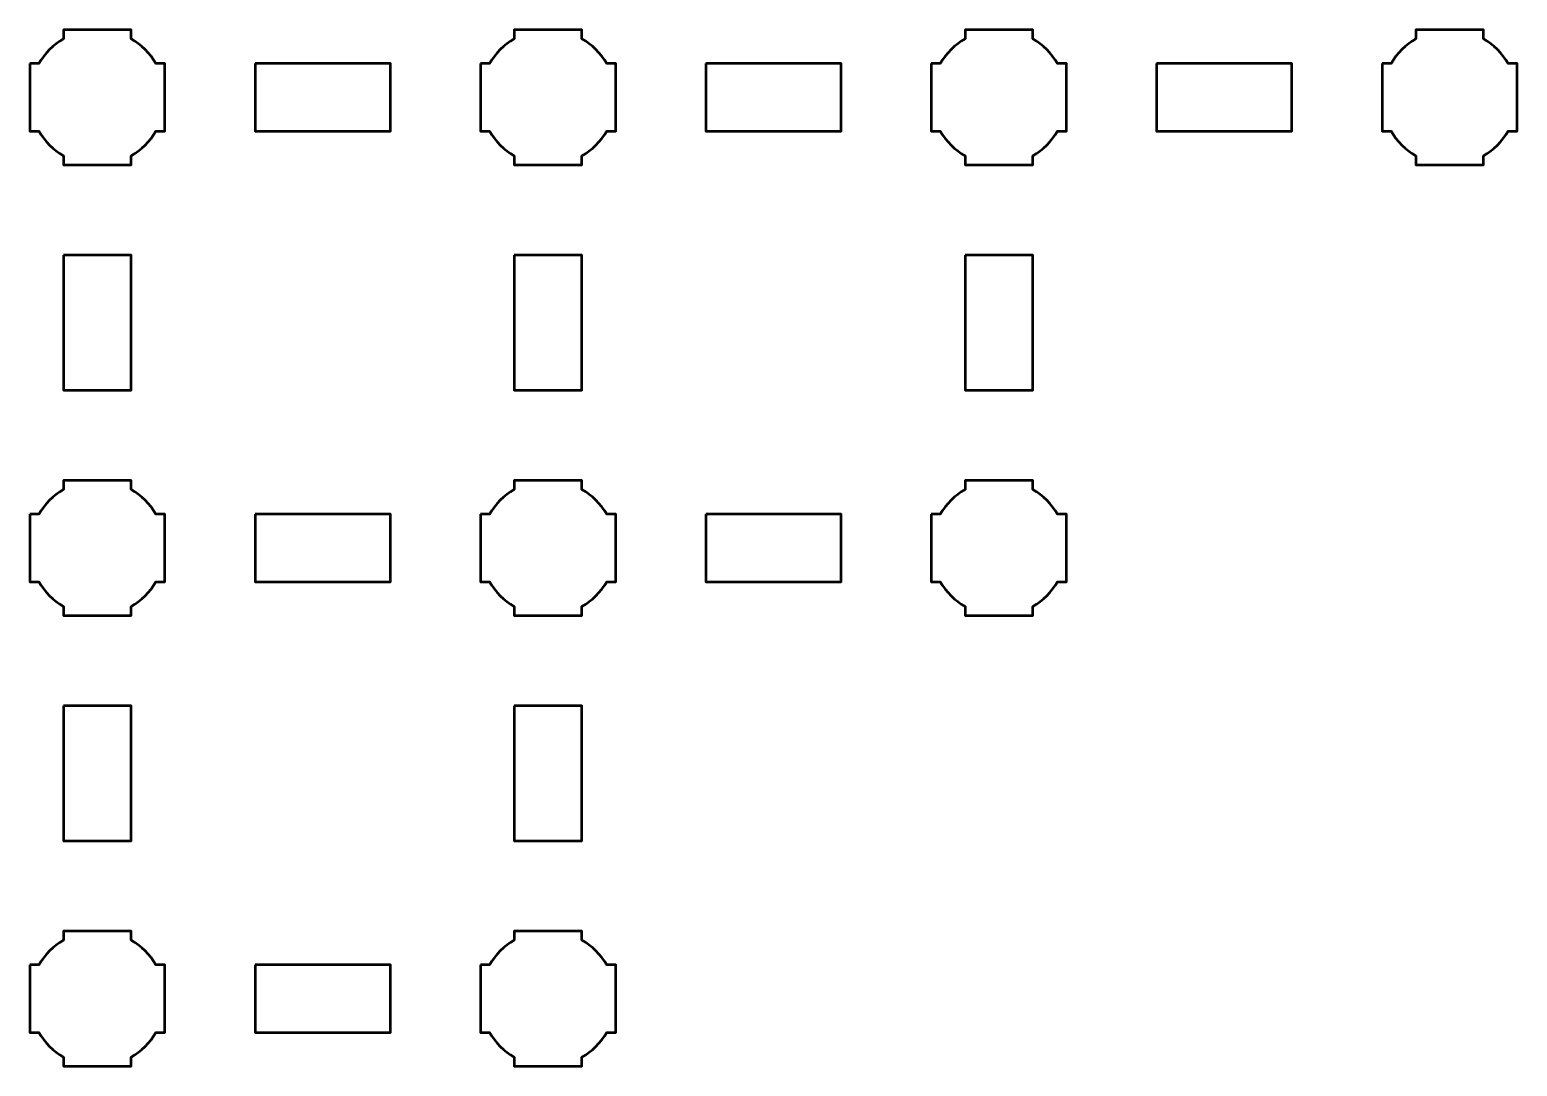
# Model space of a CAD drawing. Header units: centimetres. Extents: x -20.8 to -0.2, y -25.2 to -4.5.
# Drawn here: x -8.8 to -2.2, y -23.15 to -18.55 of the extents above; entities that cross this region are included whole.
import ezdxf

# ---------------------------------------------------------------- set-up
doc = ezdxf.new("R2010")
doc.units = ezdxf.units.CM
doc.header["$MEASUREMENT"] = 0
doc.layers.add('Layer 1', color=7, linetype='Continuous')

msp = doc.modelspace()

# ---------------------------------------------------------------- linework, layer by layer
at = {"layer": 'Layer 1', "lineweight": 53}
for points, knots in [([(-8.80001, -18.69995), (-8.80001, -18.69995), (-8.75981, -18.69995), (-8.75981, -18.69995), (-8.75981, -18.69995), (-8.73348, -18.65443), (-8.69552, -18.6165), (-8.65001, -18.59017), (-8.65001, -18.59017), (-8.65001, -18.59017), (-8.65001, -18.54995), (-8.65001, -18.54995), (-8.65001, -18.54995), (-8.65001, -18.54995), (-8.35001, -18.54995), (-8.35001, -18.54995), (-8.35001, -18.54995), (-8.35001, -18.54995), (-8.35001, -18.59014), (-8.35001, -18.59014), (-8.35001, -18.59014), (-8.30448, -18.61647), (-8.26649, -18.65442), (-8.24013, -18.69995), (-8.24013, -18.69995), (-8.24013, -18.69995), (-8.20001, -18.69995), (-8.20001, -18.69995), (-8.20001, -18.69995), (-8.20001, -18.69995), (-8.20001, -18.84537), (-8.20001, -18.84537), (-8.20001, -18.84537), (-8.20001, -18.84537), (-8.19995, -18.85002), (-8.19995, -18.85002), (-8.19995, -18.85002), (-8.19995, -18.85002), (-8.20001, -18.85466), (-8.20001, -18.85466), (-8.20001, -18.85466), (-8.20001, -18.85466), (-8.20001, -18.99995), (-8.20001, -18.99995), (-8.20001, -18.99995), (-8.20001, -18.99995), (-8.24008, -18.99995), (-8.24008, -18.99995), (-8.24008, -18.99995), (-8.26643, -19.04552), (-8.30443, -19.08353), (-8.35001, -19.10989), (-8.35001, -19.10989), (-8.35001, -19.10989), (-8.35001, -19.14995), (-8.35001, -19.14995), (-8.35001, -19.14995), (-8.35001, -19.14995), (-8.49329, -19.14995), (-8.49329, -19.14995), (-8.49329, -19.14995), (-8.49329, -19.14995), (-8.49996, -19.15003), (-8.49996, -19.15003), (-8.49996, -19.15003), (-8.49996, -19.15003), (-8.50664, -19.14995), (-8.50664, -19.14995), (-8.50664, -19.14995), (-8.50664, -19.14995), (-8.65001, -19.14995), (-8.65001, -19.14995), (-8.65001, -19.14995), (-8.65001, -19.14995), (-8.65001, -19.10985), (-8.65001, -19.10985), (-8.65001, -19.10985), (-8.69555, -19.08349), (-8.73353, -19.0455), (-8.75986, -18.99995), (-8.75986, -18.99995), (-8.75986, -18.99995), (-8.80001, -18.99995), (-8.80001, -18.99995), (-8.80001, -18.99995), (-8.80001, -18.99995), (-8.80001, -18.69995), (-8.80001, -18.69995)], [0, 0, 0, 0, 0.0454545, 0.0454545, 0.0454545, 0.0454545, 0.0909091, 0.0909091, 0.0909091, 0.0909091, 0.1363636, 0.1363636, 0.1363636, 0.1363636, 0.1818182, 0.1818182, 0.1818182, 0.1818182, 0.2272727, 0.2272727, 0.2272727, 0.2272727, 0.2727273, 0.2727273, 0.2727273, 0.2727273, 0.3181818, 0.3181818, 0.3181818, 0.3181818, 0.3636364, 0.3636364, 0.3636364, 0.3636364, 0.4090909, 0.4090909, 0.4090909, 0.4090909, 0.4545455, 0.4545455, 0.4545455, 0.4545455, 0.5, 0.5, 0.5, 0.5, 0.5454545, 0.5454545, 0.5454545, 0.5454545, 0.5909091, 0.5909091, 0.5909091, 0.5909091, 0.6363636, 0.6363636, 0.6363636, 0.6363636, 0.6818182, 0.6818182, 0.6818182, 0.6818182, 0.7272727, 0.7272727, 0.7272727, 0.7272727, 0.7727273, 0.7727273, 0.7727273, 0.7727273, 0.8181818, 0.8181818, 0.8181818, 0.8181818, 0.8636364, 0.8636364, 0.8636364, 0.8636364, 0.9090909, 0.9090909, 0.9090909, 0.9090909, 0.9545455, 0.9545455, 0.9545455, 0.9545455, 1, 1, 1, 1]), ([(-6.80001, -18.69995), (-6.80001, -18.69995), (-6.75981, -18.69995), (-6.75981, -18.69995), (-6.75981, -18.69995), (-6.73348, -18.65443), (-6.69552, -18.6165), (-6.65001, -18.59017), (-6.65001, -18.59017), (-6.65001, -18.59017), (-6.65001, -18.54995), (-6.65001, -18.54995), (-6.65001, -18.54995), (-6.65001, -18.54995), (-6.35001, -18.54995), (-6.35001, -18.54995), (-6.35001, -18.54995), (-6.35001, -18.54995), (-6.35001, -18.59014), (-6.35001, -18.59014), (-6.35001, -18.59014), (-6.30448, -18.61647), (-6.26649, -18.65442), (-6.24013, -18.69995), (-6.24013, -18.69995), (-6.24013, -18.69995), (-6.20001, -18.69995), (-6.20001, -18.69995), (-6.20001, -18.69995), (-6.20001, -18.69995), (-6.20001, -18.84537), (-6.20001, -18.84537), (-6.20001, -18.84537), (-6.20001, -18.84537), (-6.19995, -18.85002), (-6.19995, -18.85002), (-6.19995, -18.85002), (-6.19995, -18.85002), (-6.20001, -18.85466), (-6.20001, -18.85466), (-6.20001, -18.85466), (-6.20001, -18.85466), (-6.20001, -18.99995), (-6.20001, -18.99995), (-6.20001, -18.99995), (-6.20001, -18.99995), (-6.24008, -18.99995), (-6.24008, -18.99995), (-6.24008, -18.99995), (-6.26643, -19.04552), (-6.30443, -19.08353), (-6.35001, -19.10989), (-6.35001, -19.10989), (-6.35001, -19.10989), (-6.35001, -19.14995), (-6.35001, -19.14995), (-6.35001, -19.14995), (-6.35001, -19.14995), (-6.49329, -19.14995), (-6.49329, -19.14995), (-6.49329, -19.14995), (-6.49329, -19.14995), (-6.49996, -19.15003), (-6.49996, -19.15003), (-6.49996, -19.15003), (-6.49996, -19.15003), (-6.50664, -19.14995), (-6.50664, -19.14995), (-6.50664, -19.14995), (-6.50664, -19.14995), (-6.65001, -19.14995), (-6.65001, -19.14995), (-6.65001, -19.14995), (-6.65001, -19.14995), (-6.65001, -19.10985), (-6.65001, -19.10985), (-6.65001, -19.10985), (-6.69555, -19.08349), (-6.73353, -19.0455), (-6.75986, -18.99995), (-6.75986, -18.99995), (-6.75986, -18.99995), (-6.80001, -18.99995), (-6.80001, -18.99995), (-6.80001, -18.99995), (-6.80001, -18.99995), (-6.80001, -18.69995), (-6.80001, -18.69995)], [0, 0, 0, 0, 0.0454545, 0.0454545, 0.0454545, 0.0454545, 0.0909091, 0.0909091, 0.0909091, 0.0909091, 0.1363636, 0.1363636, 0.1363636, 0.1363636, 0.1818182, 0.1818182, 0.1818182, 0.1818182, 0.2272727, 0.2272727, 0.2272727, 0.2272727, 0.2727273, 0.2727273, 0.2727273, 0.2727273, 0.3181818, 0.3181818, 0.3181818, 0.3181818, 0.3636364, 0.3636364, 0.3636364, 0.3636364, 0.4090909, 0.4090909, 0.4090909, 0.4090909, 0.4545455, 0.4545455, 0.4545455, 0.4545455, 0.5, 0.5, 0.5, 0.5, 0.5454545, 0.5454545, 0.5454545, 0.5454545, 0.5909091, 0.5909091, 0.5909091, 0.5909091, 0.6363636, 0.6363636, 0.6363636, 0.6363636, 0.6818182, 0.6818182, 0.6818182, 0.6818182, 0.7272727, 0.7272727, 0.7272727, 0.7272727, 0.7727273, 0.7727273, 0.7727273, 0.7727273, 0.8181818, 0.8181818, 0.8181818, 0.8181818, 0.8636364, 0.8636364, 0.8636364, 0.8636364, 0.9090909, 0.9090909, 0.9090909, 0.9090909, 0.9545455, 0.9545455, 0.9545455, 0.9545455, 1, 1, 1, 1]), ([(-4.80001, -18.69995), (-4.80001, -18.69995), (-4.75981, -18.69995), (-4.75981, -18.69995), (-4.75981, -18.69995), (-4.73348, -18.65443), (-4.69552, -18.6165), (-4.65001, -18.59017), (-4.65001, -18.59017), (-4.65001, -18.59017), (-4.65001, -18.54995), (-4.65001, -18.54995), (-4.65001, -18.54995), (-4.65001, -18.54995), (-4.35001, -18.54995), (-4.35001, -18.54995), (-4.35001, -18.54995), (-4.35001, -18.54995), (-4.35001, -18.59014), (-4.35001, -18.59014), (-4.35001, -18.59014), (-4.30448, -18.61647), (-4.26649, -18.65442), (-4.24013, -18.69995), (-4.24013, -18.69995), (-4.24013, -18.69995), (-4.20001, -18.69995), (-4.20001, -18.69995), (-4.20001, -18.69995), (-4.20001, -18.69995), (-4.20001, -18.84537), (-4.20001, -18.84537), (-4.20001, -18.84537), (-4.20001, -18.84537), (-4.19995, -18.85002), (-4.19995, -18.85002), (-4.19995, -18.85002), (-4.19995, -18.85002), (-4.20001, -18.85466), (-4.20001, -18.85466), (-4.20001, -18.85466), (-4.20001, -18.85466), (-4.20001, -18.99995), (-4.20001, -18.99995), (-4.20001, -18.99995), (-4.20001, -18.99995), (-4.24008, -18.99995), (-4.24008, -18.99995), (-4.24008, -18.99995), (-4.26643, -19.04552), (-4.30443, -19.08353), (-4.35001, -19.10989), (-4.35001, -19.10989), (-4.35001, -19.10989), (-4.35001, -19.14995), (-4.35001, -19.14995), (-4.35001, -19.14995), (-4.35001, -19.14995), (-4.49329, -19.14995), (-4.49329, -19.14995), (-4.49329, -19.14995), (-4.49329, -19.14995), (-4.49996, -19.15003), (-4.49996, -19.15003), (-4.49996, -19.15003), (-4.49996, -19.15003), (-4.50664, -19.14995), (-4.50664, -19.14995), (-4.50664, -19.14995), (-4.50664, -19.14995), (-4.65001, -19.14995), (-4.65001, -19.14995), (-4.65001, -19.14995), (-4.65001, -19.14995), (-4.65001, -19.10985), (-4.65001, -19.10985), (-4.65001, -19.10985), (-4.69555, -19.08349), (-4.73353, -19.0455), (-4.75986, -18.99995), (-4.75986, -18.99995), (-4.75986, -18.99995), (-4.80001, -18.99995), (-4.80001, -18.99995), (-4.80001, -18.99995), (-4.80001, -18.99995), (-4.80001, -18.69995), (-4.80001, -18.69995)], [0, 0, 0, 0, 0.0454545, 0.0454545, 0.0454545, 0.0454545, 0.0909091, 0.0909091, 0.0909091, 0.0909091, 0.1363636, 0.1363636, 0.1363636, 0.1363636, 0.1818182, 0.1818182, 0.1818182, 0.1818182, 0.2272727, 0.2272727, 0.2272727, 0.2272727, 0.2727273, 0.2727273, 0.2727273, 0.2727273, 0.3181818, 0.3181818, 0.3181818, 0.3181818, 0.3636364, 0.3636364, 0.3636364, 0.3636364, 0.4090909, 0.4090909, 0.4090909, 0.4090909, 0.4545455, 0.4545455, 0.4545455, 0.4545455, 0.5, 0.5, 0.5, 0.5, 0.5454545, 0.5454545, 0.5454545, 0.5454545, 0.5909091, 0.5909091, 0.5909091, 0.5909091, 0.6363636, 0.6363636, 0.6363636, 0.6363636, 0.6818182, 0.6818182, 0.6818182, 0.6818182, 0.7272727, 0.7272727, 0.7272727, 0.7272727, 0.7727273, 0.7727273, 0.7727273, 0.7727273, 0.8181818, 0.8181818, 0.8181818, 0.8181818, 0.8636364, 0.8636364, 0.8636364, 0.8636364, 0.9090909, 0.9090909, 0.9090909, 0.9090909, 0.9545455, 0.9545455, 0.9545455, 0.9545455, 1, 1, 1, 1]), ([(-2.80001, -18.69995), (-2.80001, -18.69995), (-2.75981, -18.69995), (-2.75981, -18.69995), (-2.75981, -18.69995), (-2.73348, -18.65443), (-2.69552, -18.6165), (-2.65001, -18.59017), (-2.65001, -18.59017), (-2.65001, -18.59017), (-2.65001, -18.54995), (-2.65001, -18.54995), (-2.65001, -18.54995), (-2.65001, -18.54995), (-2.35001, -18.54995), (-2.35001, -18.54995), (-2.35001, -18.54995), (-2.35001, -18.54995), (-2.35001, -18.59014), (-2.35001, -18.59014), (-2.35001, -18.59014), (-2.30448, -18.61647), (-2.26649, -18.65442), (-2.24013, -18.69995), (-2.24013, -18.69995), (-2.24013, -18.69995), (-2.20001, -18.69995), (-2.20001, -18.69995), (-2.20001, -18.69995), (-2.20001, -18.69995), (-2.20001, -18.84537), (-2.20001, -18.84537), (-2.20001, -18.84537), (-2.20001, -18.84537), (-2.19995, -18.85002), (-2.19995, -18.85002), (-2.19995, -18.85002), (-2.19995, -18.85002), (-2.20001, -18.85466), (-2.20001, -18.85466), (-2.20001, -18.85466), (-2.20001, -18.85466), (-2.20001, -18.99995), (-2.20001, -18.99995), (-2.20001, -18.99995), (-2.20001, -18.99995), (-2.24008, -18.99995), (-2.24008, -18.99995), (-2.24008, -18.99995), (-2.26643, -19.04552), (-2.30443, -19.08353), (-2.35001, -19.10989), (-2.35001, -19.10989), (-2.35001, -19.10989), (-2.35001, -19.14995), (-2.35001, -19.14995), (-2.35001, -19.14995), (-2.35001, -19.14995), (-2.49329, -19.14995), (-2.49329, -19.14995), (-2.49329, -19.14995), (-2.49329, -19.14995), (-2.49996, -19.15003), (-2.49996, -19.15003), (-2.49996, -19.15003), (-2.49996, -19.15003), (-2.50664, -19.14995), (-2.50664, -19.14995), (-2.50664, -19.14995), (-2.50664, -19.14995), (-2.65001, -19.14995), (-2.65001, -19.14995), (-2.65001, -19.14995), (-2.65001, -19.14995), (-2.65001, -19.10985), (-2.65001, -19.10985), (-2.65001, -19.10985), (-2.69555, -19.08349), (-2.73353, -19.0455), (-2.75986, -18.99995), (-2.75986, -18.99995), (-2.75986, -18.99995), (-2.80001, -18.99995), (-2.80001, -18.99995), (-2.80001, -18.99995), (-2.80001, -18.99995), (-2.80001, -18.69995), (-2.80001, -18.69995)], [0, 0, 0, 0, 0.0454545, 0.0454545, 0.0454545, 0.0454545, 0.0909091, 0.0909091, 0.0909091, 0.0909091, 0.1363636, 0.1363636, 0.1363636, 0.1363636, 0.1818182, 0.1818182, 0.1818182, 0.1818182, 0.2272727, 0.2272727, 0.2272727, 0.2272727, 0.2727273, 0.2727273, 0.2727273, 0.2727273, 0.3181818, 0.3181818, 0.3181818, 0.3181818, 0.3636364, 0.3636364, 0.3636364, 0.3636364, 0.4090909, 0.4090909, 0.4090909, 0.4090909, 0.4545455, 0.4545455, 0.4545455, 0.4545455, 0.5, 0.5, 0.5, 0.5, 0.5454545, 0.5454545, 0.5454545, 0.5454545, 0.5909091, 0.5909091, 0.5909091, 0.5909091, 0.6363636, 0.6363636, 0.6363636, 0.6363636, 0.6818182, 0.6818182, 0.6818182, 0.6818182, 0.7272727, 0.7272727, 0.7272727, 0.7272727, 0.7727273, 0.7727273, 0.7727273, 0.7727273, 0.8181818, 0.8181818, 0.8181818, 0.8181818, 0.8636364, 0.8636364, 0.8636364, 0.8636364, 0.9090909, 0.9090909, 0.9090909, 0.9090909, 0.9545455, 0.9545455, 0.9545455, 0.9545455, 1, 1, 1, 1]), ([(-7.79993, -18.69994), (-7.79993, -18.69994), (-7.19993, -18.69994), (-7.19993, -18.69994), (-7.19993, -18.69994), (-7.19993, -18.69994), (-7.19993, -18.99994), (-7.19993, -18.99994), (-7.19993, -18.99994), (-7.19993, -18.99994), (-7.79993, -18.99994), (-7.79993, -18.99994), (-7.79993, -18.99994), (-7.79993, -18.99994), (-7.79993, -18.69994), (-7.79993, -18.69994)], [0, 0, 0, 0, 0.25, 0.25, 0.25, 0.25, 0.5, 0.5, 0.5, 0.5, 0.75, 0.75, 0.75, 0.75, 1, 1, 1, 1]), ([(-5.8, -18.69997), (-5.8, -18.69997), (-5.19999, -18.69997), (-5.19999, -18.69997), (-5.19999, -18.69997), (-5.19999, -18.69997), (-5.19999, -18.99998), (-5.19999, -18.99998), (-5.19999, -18.99998), (-5.19999, -18.99998), (-5.8, -18.99998), (-5.8, -18.99998), (-5.8, -18.99998), (-5.8, -18.99998), (-5.8, -18.69997), (-5.8, -18.69997)], [0, 0, 0, 0, 0.25, 0.25, 0.25, 0.25, 0.5, 0.5, 0.5, 0.5, 0.75, 0.75, 0.75, 0.75, 1, 1, 1, 1]), ([(-3.79993, -18.69997), (-3.79993, -18.69997), (-3.19993, -18.69997), (-3.19993, -18.69997), (-3.19993, -18.69997), (-3.19993, -18.69997), (-3.19993, -18.99998), (-3.19993, -18.99998), (-3.19993, -18.99998), (-3.19993, -18.99998), (-3.79993, -18.99998), (-3.79993, -18.99998), (-3.79993, -18.99998), (-3.79993, -18.99998), (-3.79993, -18.69997), (-3.79993, -18.69997)], [0, 0, 0, 0, 0.25, 0.25, 0.25, 0.25, 0.5, 0.5, 0.5, 0.5, 0.75, 0.75, 0.75, 0.75, 1, 1, 1, 1]), ([(-8.64995, -19.54999), (-8.64995, -19.54999), (-8.34994, -19.54999), (-8.34994, -19.54999), (-8.34994, -19.54999), (-8.34994, -19.54999), (-8.34994, -20.14999), (-8.34994, -20.14999), (-8.34994, -20.14999), (-8.34994, -20.14999), (-8.64995, -20.14999), (-8.64995, -20.14999), (-8.64995, -20.14999), (-8.64995, -20.14999), (-8.64995, -19.54999), (-8.64995, -19.54999)], [0, 0, 0, 0, 0.25, 0.25, 0.25, 0.25, 0.5, 0.5, 0.5, 0.5, 0.75, 0.75, 0.75, 0.75, 1, 1, 1, 1]), ([(-6.64998, -19.54999), (-6.64998, -19.54999), (-6.34998, -19.54999), (-6.34998, -19.54999), (-6.34998, -19.54999), (-6.34998, -19.54999), (-6.34998, -20.14999), (-6.34998, -20.14999), (-6.34998, -20.14999), (-6.34998, -20.14999), (-6.64998, -20.14999), (-6.64998, -20.14999), (-6.64998, -20.14999), (-6.64998, -20.14999), (-6.64998, -19.54999), (-6.64998, -19.54999)], [0, 0, 0, 0, 0.25, 0.25, 0.25, 0.25, 0.5, 0.5, 0.5, 0.5, 0.75, 0.75, 0.75, 0.75, 1, 1, 1, 1]), ([(-4.65005, -19.54999), (-4.65005, -19.54999), (-4.35005, -19.54999), (-4.35005, -19.54999), (-4.35005, -19.54999), (-4.35005, -19.54999), (-4.35005, -20.14999), (-4.35005, -20.14999), (-4.35005, -20.14999), (-4.35005, -20.14999), (-4.65005, -20.14999), (-4.65005, -20.14999), (-4.65005, -20.14999), (-4.65005, -20.14999), (-4.65005, -19.54999), (-4.65005, -19.54999)], [0, 0, 0, 0, 0.25, 0.25, 0.25, 0.25, 0.5, 0.5, 0.5, 0.5, 0.75, 0.75, 0.75, 0.75, 1, 1, 1, 1]), ([(-8.80001, -20.69995), (-8.80001, -20.69995), (-8.75981, -20.69995), (-8.75981, -20.69995), (-8.75981, -20.69995), (-8.73348, -20.65443), (-8.69552, -20.6165), (-8.65001, -20.59017), (-8.65001, -20.59017), (-8.65001, -20.59017), (-8.65001, -20.54995), (-8.65001, -20.54995), (-8.65001, -20.54995), (-8.65001, -20.54995), (-8.35001, -20.54995), (-8.35001, -20.54995), (-8.35001, -20.54995), (-8.35001, -20.54995), (-8.35001, -20.59014), (-8.35001, -20.59014), (-8.35001, -20.59014), (-8.30448, -20.61647), (-8.26649, -20.65442), (-8.24013, -20.69995), (-8.24013, -20.69995), (-8.24013, -20.69995), (-8.20001, -20.69995), (-8.20001, -20.69995), (-8.20001, -20.69995), (-8.20001, -20.69995), (-8.20001, -20.84537), (-8.20001, -20.84537), (-8.20001, -20.84537), (-8.20001, -20.84537), (-8.19995, -20.85002), (-8.19995, -20.85002), (-8.19995, -20.85002), (-8.19995, -20.85002), (-8.20001, -20.85466), (-8.20001, -20.85466), (-8.20001, -20.85466), (-8.20001, -20.85466), (-8.20001, -20.99995), (-8.20001, -20.99995), (-8.20001, -20.99995), (-8.20001, -20.99995), (-8.24008, -20.99995), (-8.24008, -20.99995), (-8.24008, -20.99995), (-8.26643, -21.04552), (-8.30443, -21.08353), (-8.35001, -21.10989), (-8.35001, -21.10989), (-8.35001, -21.10989), (-8.35001, -21.14995), (-8.35001, -21.14995), (-8.35001, -21.14995), (-8.35001, -21.14995), (-8.49329, -21.14995), (-8.49329, -21.14995), (-8.49329, -21.14995), (-8.49329, -21.14995), (-8.49996, -21.15003), (-8.49996, -21.15003), (-8.49996, -21.15003), (-8.49996, -21.15003), (-8.50664, -21.14995), (-8.50664, -21.14995), (-8.50664, -21.14995), (-8.50664, -21.14995), (-8.65001, -21.14995), (-8.65001, -21.14995), (-8.65001, -21.14995), (-8.65001, -21.14995), (-8.65001, -21.10985), (-8.65001, -21.10985), (-8.65001, -21.10985), (-8.69555, -21.08349), (-8.73353, -21.0455), (-8.75986, -20.99995), (-8.75986, -20.99995), (-8.75986, -20.99995), (-8.80001, -20.99995), (-8.80001, -20.99995), (-8.80001, -20.99995), (-8.80001, -20.99995), (-8.80001, -20.69995), (-8.80001, -20.69995)], [0, 0, 0, 0, 0.0454545, 0.0454545, 0.0454545, 0.0454545, 0.0909091, 0.0909091, 0.0909091, 0.0909091, 0.1363636, 0.1363636, 0.1363636, 0.1363636, 0.1818182, 0.1818182, 0.1818182, 0.1818182, 0.2272727, 0.2272727, 0.2272727, 0.2272727, 0.2727273, 0.2727273, 0.2727273, 0.2727273, 0.3181818, 0.3181818, 0.3181818, 0.3181818, 0.3636364, 0.3636364, 0.3636364, 0.3636364, 0.4090909, 0.4090909, 0.4090909, 0.4090909, 0.4545455, 0.4545455, 0.4545455, 0.4545455, 0.5, 0.5, 0.5, 0.5, 0.5454545, 0.5454545, 0.5454545, 0.5454545, 0.5909091, 0.5909091, 0.5909091, 0.5909091, 0.6363636, 0.6363636, 0.6363636, 0.6363636, 0.6818182, 0.6818182, 0.6818182, 0.6818182, 0.7272727, 0.7272727, 0.7272727, 0.7272727, 0.7727273, 0.7727273, 0.7727273, 0.7727273, 0.8181818, 0.8181818, 0.8181818, 0.8181818, 0.8636364, 0.8636364, 0.8636364, 0.8636364, 0.9090909, 0.9090909, 0.9090909, 0.9090909, 0.9545455, 0.9545455, 0.9545455, 0.9545455, 1, 1, 1, 1]), ([(-6.80001, -20.69995), (-6.80001, -20.69995), (-6.75981, -20.69995), (-6.75981, -20.69995), (-6.75981, -20.69995), (-6.73348, -20.65443), (-6.69552, -20.6165), (-6.65001, -20.59017), (-6.65001, -20.59017), (-6.65001, -20.59017), (-6.65001, -20.54995), (-6.65001, -20.54995), (-6.65001, -20.54995), (-6.65001, -20.54995), (-6.35001, -20.54995), (-6.35001, -20.54995), (-6.35001, -20.54995), (-6.35001, -20.54995), (-6.35001, -20.59014), (-6.35001, -20.59014), (-6.35001, -20.59014), (-6.30448, -20.61647), (-6.26649, -20.65442), (-6.24013, -20.69995), (-6.24013, -20.69995), (-6.24013, -20.69995), (-6.20001, -20.69995), (-6.20001, -20.69995), (-6.20001, -20.69995), (-6.20001, -20.69995), (-6.20001, -20.84537), (-6.20001, -20.84537), (-6.20001, -20.84537), (-6.20001, -20.84537), (-6.19995, -20.85002), (-6.19995, -20.85002), (-6.19995, -20.85002), (-6.19995, -20.85002), (-6.20001, -20.85466), (-6.20001, -20.85466), (-6.20001, -20.85466), (-6.20001, -20.85466), (-6.20001, -20.99995), (-6.20001, -20.99995), (-6.20001, -20.99995), (-6.20001, -20.99995), (-6.24008, -20.99995), (-6.24008, -20.99995), (-6.24008, -20.99995), (-6.26643, -21.04552), (-6.30443, -21.08353), (-6.35001, -21.10989), (-6.35001, -21.10989), (-6.35001, -21.10989), (-6.35001, -21.14995), (-6.35001, -21.14995), (-6.35001, -21.14995), (-6.35001, -21.14995), (-6.49329, -21.14995), (-6.49329, -21.14995), (-6.49329, -21.14995), (-6.49329, -21.14995), (-6.49996, -21.15003), (-6.49996, -21.15003), (-6.49996, -21.15003), (-6.49996, -21.15003), (-6.50664, -21.14995), (-6.50664, -21.14995), (-6.50664, -21.14995), (-6.50664, -21.14995), (-6.65001, -21.14995), (-6.65001, -21.14995), (-6.65001, -21.14995), (-6.65001, -21.14995), (-6.65001, -21.10985), (-6.65001, -21.10985), (-6.65001, -21.10985), (-6.69555, -21.08349), (-6.73353, -21.0455), (-6.75986, -20.99995), (-6.75986, -20.99995), (-6.75986, -20.99995), (-6.80001, -20.99995), (-6.80001, -20.99995), (-6.80001, -20.99995), (-6.80001, -20.99995), (-6.80001, -20.69995), (-6.80001, -20.69995)], [0, 0, 0, 0, 0.0454545, 0.0454545, 0.0454545, 0.0454545, 0.0909091, 0.0909091, 0.0909091, 0.0909091, 0.1363636, 0.1363636, 0.1363636, 0.1363636, 0.1818182, 0.1818182, 0.1818182, 0.1818182, 0.2272727, 0.2272727, 0.2272727, 0.2272727, 0.2727273, 0.2727273, 0.2727273, 0.2727273, 0.3181818, 0.3181818, 0.3181818, 0.3181818, 0.3636364, 0.3636364, 0.3636364, 0.3636364, 0.4090909, 0.4090909, 0.4090909, 0.4090909, 0.4545455, 0.4545455, 0.4545455, 0.4545455, 0.5, 0.5, 0.5, 0.5, 0.5454545, 0.5454545, 0.5454545, 0.5454545, 0.5909091, 0.5909091, 0.5909091, 0.5909091, 0.6363636, 0.6363636, 0.6363636, 0.6363636, 0.6818182, 0.6818182, 0.6818182, 0.6818182, 0.7272727, 0.7272727, 0.7272727, 0.7272727, 0.7727273, 0.7727273, 0.7727273, 0.7727273, 0.8181818, 0.8181818, 0.8181818, 0.8181818, 0.8636364, 0.8636364, 0.8636364, 0.8636364, 0.9090909, 0.9090909, 0.9090909, 0.9090909, 0.9545455, 0.9545455, 0.9545455, 0.9545455, 1, 1, 1, 1]), ([(-4.80001, -20.69995), (-4.80001, -20.69995), (-4.75981, -20.69995), (-4.75981, -20.69995), (-4.75981, -20.69995), (-4.73348, -20.65443), (-4.69552, -20.6165), (-4.65001, -20.59017), (-4.65001, -20.59017), (-4.65001, -20.59017), (-4.65001, -20.54995), (-4.65001, -20.54995), (-4.65001, -20.54995), (-4.65001, -20.54995), (-4.35001, -20.54995), (-4.35001, -20.54995), (-4.35001, -20.54995), (-4.35001, -20.54995), (-4.35001, -20.59014), (-4.35001, -20.59014), (-4.35001, -20.59014), (-4.30448, -20.61647), (-4.26649, -20.65442), (-4.24013, -20.69995), (-4.24013, -20.69995), (-4.24013, -20.69995), (-4.20001, -20.69995), (-4.20001, -20.69995), (-4.20001, -20.69995), (-4.20001, -20.69995), (-4.20001, -20.84537), (-4.20001, -20.84537), (-4.20001, -20.84537), (-4.20001, -20.84537), (-4.19995, -20.85002), (-4.19995, -20.85002), (-4.19995, -20.85002), (-4.19995, -20.85002), (-4.20001, -20.85466), (-4.20001, -20.85466), (-4.20001, -20.85466), (-4.20001, -20.85466), (-4.20001, -20.99995), (-4.20001, -20.99995), (-4.20001, -20.99995), (-4.20001, -20.99995), (-4.24008, -20.99995), (-4.24008, -20.99995), (-4.24008, -20.99995), (-4.26643, -21.04552), (-4.30443, -21.08353), (-4.35001, -21.10989), (-4.35001, -21.10989), (-4.35001, -21.10989), (-4.35001, -21.14995), (-4.35001, -21.14995), (-4.35001, -21.14995), (-4.35001, -21.14995), (-4.49329, -21.14995), (-4.49329, -21.14995), (-4.49329, -21.14995), (-4.49329, -21.14995), (-4.49996, -21.15003), (-4.49996, -21.15003), (-4.49996, -21.15003), (-4.49996, -21.15003), (-4.50664, -21.14995), (-4.50664, -21.14995), (-4.50664, -21.14995), (-4.50664, -21.14995), (-4.65001, -21.14995), (-4.65001, -21.14995), (-4.65001, -21.14995), (-4.65001, -21.14995), (-4.65001, -21.10985), (-4.65001, -21.10985), (-4.65001, -21.10985), (-4.69555, -21.08349), (-4.73353, -21.0455), (-4.75986, -20.99995), (-4.75986, -20.99995), (-4.75986, -20.99995), (-4.80001, -20.99995), (-4.80001, -20.99995), (-4.80001, -20.99995), (-4.80001, -20.99995), (-4.80001, -20.69995), (-4.80001, -20.69995)], [0, 0, 0, 0, 0.0454545, 0.0454545, 0.0454545, 0.0454545, 0.0909091, 0.0909091, 0.0909091, 0.0909091, 0.1363636, 0.1363636, 0.1363636, 0.1363636, 0.1818182, 0.1818182, 0.1818182, 0.1818182, 0.2272727, 0.2272727, 0.2272727, 0.2272727, 0.2727273, 0.2727273, 0.2727273, 0.2727273, 0.3181818, 0.3181818, 0.3181818, 0.3181818, 0.3636364, 0.3636364, 0.3636364, 0.3636364, 0.4090909, 0.4090909, 0.4090909, 0.4090909, 0.4545455, 0.4545455, 0.4545455, 0.4545455, 0.5, 0.5, 0.5, 0.5, 0.5454545, 0.5454545, 0.5454545, 0.5454545, 0.5909091, 0.5909091, 0.5909091, 0.5909091, 0.6363636, 0.6363636, 0.6363636, 0.6363636, 0.6818182, 0.6818182, 0.6818182, 0.6818182, 0.7272727, 0.7272727, 0.7272727, 0.7272727, 0.7727273, 0.7727273, 0.7727273, 0.7727273, 0.8181818, 0.8181818, 0.8181818, 0.8181818, 0.8636364, 0.8636364, 0.8636364, 0.8636364, 0.9090909, 0.9090909, 0.9090909, 0.9090909, 0.9545455, 0.9545455, 0.9545455, 0.9545455, 1, 1, 1, 1]), ([(-7.79993, -20.69994), (-7.79993, -20.69994), (-7.19993, -20.69994), (-7.19993, -20.69994), (-7.19993, -20.69994), (-7.19993, -20.69994), (-7.19993, -20.99994), (-7.19993, -20.99994), (-7.19993, -20.99994), (-7.19993, -20.99994), (-7.79993, -20.99994), (-7.79993, -20.99994), (-7.79993, -20.99994), (-7.79993, -20.99994), (-7.79993, -20.69994), (-7.79993, -20.69994)], [0, 0, 0, 0, 0.25, 0.25, 0.25, 0.25, 0.5, 0.5, 0.5, 0.5, 0.75, 0.75, 0.75, 0.75, 1, 1, 1, 1]), ([(-5.8, -20.69997), (-5.8, -20.69997), (-5.19999, -20.69997), (-5.19999, -20.69997), (-5.19999, -20.69997), (-5.19999, -20.69997), (-5.19999, -20.99998), (-5.19999, -20.99998), (-5.19999, -20.99998), (-5.19999, -20.99998), (-5.8, -20.99998), (-5.8, -20.99998), (-5.8, -20.99998), (-5.8, -20.99998), (-5.8, -20.69997), (-5.8, -20.69997)], [0, 0, 0, 0, 0.25, 0.25, 0.25, 0.25, 0.5, 0.5, 0.5, 0.5, 0.75, 0.75, 0.75, 0.75, 1, 1, 1, 1]), ([(-8.64995, -21.54999), (-8.64995, -21.54999), (-8.34994, -21.54999), (-8.34994, -21.54999), (-8.34994, -21.54999), (-8.34994, -21.54999), (-8.34994, -22.14999), (-8.34994, -22.14999), (-8.34994, -22.14999), (-8.34994, -22.14999), (-8.64995, -22.14999), (-8.64995, -22.14999), (-8.64995, -22.14999), (-8.64995, -22.14999), (-8.64995, -21.54999), (-8.64995, -21.54999)], [0, 0, 0, 0, 0.25, 0.25, 0.25, 0.25, 0.5, 0.5, 0.5, 0.5, 0.75, 0.75, 0.75, 0.75, 1, 1, 1, 1]), ([(-6.64998, -21.54999), (-6.64998, -21.54999), (-6.34998, -21.54999), (-6.34998, -21.54999), (-6.34998, -21.54999), (-6.34998, -21.54999), (-6.34998, -22.14999), (-6.34998, -22.14999), (-6.34998, -22.14999), (-6.34998, -22.14999), (-6.64998, -22.14999), (-6.64998, -22.14999), (-6.64998, -22.14999), (-6.64998, -22.14999), (-6.64998, -21.54999), (-6.64998, -21.54999)], [0, 0, 0, 0, 0.25, 0.25, 0.25, 0.25, 0.5, 0.5, 0.5, 0.5, 0.75, 0.75, 0.75, 0.75, 1, 1, 1, 1]), ([(-8.80001, -22.69995), (-8.80001, -22.69995), (-8.75981, -22.69995), (-8.75981, -22.69995), (-8.75981, -22.69995), (-8.73348, -22.65443), (-8.69552, -22.6165), (-8.65001, -22.59017), (-8.65001, -22.59017), (-8.65001, -22.59017), (-8.65001, -22.54995), (-8.65001, -22.54995), (-8.65001, -22.54995), (-8.65001, -22.54995), (-8.35001, -22.54995), (-8.35001, -22.54995), (-8.35001, -22.54995), (-8.35001, -22.54995), (-8.35001, -22.59014), (-8.35001, -22.59014), (-8.35001, -22.59014), (-8.30448, -22.61647), (-8.26649, -22.65442), (-8.24013, -22.69995), (-8.24013, -22.69995), (-8.24013, -22.69995), (-8.20001, -22.69995), (-8.20001, -22.69995), (-8.20001, -22.69995), (-8.20001, -22.69995), (-8.20001, -22.84537), (-8.20001, -22.84537), (-8.20001, -22.84537), (-8.20001, -22.84537), (-8.19995, -22.85002), (-8.19995, -22.85002), (-8.19995, -22.85002), (-8.19995, -22.85002), (-8.20001, -22.85466), (-8.20001, -22.85466), (-8.20001, -22.85466), (-8.20001, -22.85466), (-8.20001, -22.99995), (-8.20001, -22.99995), (-8.20001, -22.99995), (-8.20001, -22.99995), (-8.24008, -22.99995), (-8.24008, -22.99995), (-8.24008, -22.99995), (-8.26643, -23.04552), (-8.30443, -23.08353), (-8.35001, -23.10989), (-8.35001, -23.10989), (-8.35001, -23.10989), (-8.35001, -23.14995), (-8.35001, -23.14995), (-8.35001, -23.14995), (-8.35001, -23.14995), (-8.49329, -23.14995), (-8.49329, -23.14995), (-8.49329, -23.14995), (-8.49329, -23.14995), (-8.49996, -23.15003), (-8.49996, -23.15003), (-8.49996, -23.15003), (-8.49996, -23.15003), (-8.50664, -23.14995), (-8.50664, -23.14995), (-8.50664, -23.14995), (-8.50664, -23.14995), (-8.65001, -23.14995), (-8.65001, -23.14995), (-8.65001, -23.14995), (-8.65001, -23.14995), (-8.65001, -23.10985), (-8.65001, -23.10985), (-8.65001, -23.10985), (-8.69555, -23.08349), (-8.73353, -23.0455), (-8.75986, -22.99995), (-8.75986, -22.99995), (-8.75986, -22.99995), (-8.80001, -22.99995), (-8.80001, -22.99995), (-8.80001, -22.99995), (-8.80001, -22.99995), (-8.80001, -22.69995), (-8.80001, -22.69995)], [0, 0, 0, 0, 0.0454545, 0.0454545, 0.0454545, 0.0454545, 0.0909091, 0.0909091, 0.0909091, 0.0909091, 0.1363636, 0.1363636, 0.1363636, 0.1363636, 0.1818182, 0.1818182, 0.1818182, 0.1818182, 0.2272727, 0.2272727, 0.2272727, 0.2272727, 0.2727273, 0.2727273, 0.2727273, 0.2727273, 0.3181818, 0.3181818, 0.3181818, 0.3181818, 0.3636364, 0.3636364, 0.3636364, 0.3636364, 0.4090909, 0.4090909, 0.4090909, 0.4090909, 0.4545455, 0.4545455, 0.4545455, 0.4545455, 0.5, 0.5, 0.5, 0.5, 0.5454545, 0.5454545, 0.5454545, 0.5454545, 0.5909091, 0.5909091, 0.5909091, 0.5909091, 0.6363636, 0.6363636, 0.6363636, 0.6363636, 0.6818182, 0.6818182, 0.6818182, 0.6818182, 0.7272727, 0.7272727, 0.7272727, 0.7272727, 0.7727273, 0.7727273, 0.7727273, 0.7727273, 0.8181818, 0.8181818, 0.8181818, 0.8181818, 0.8636364, 0.8636364, 0.8636364, 0.8636364, 0.9090909, 0.9090909, 0.9090909, 0.9090909, 0.9545455, 0.9545455, 0.9545455, 0.9545455, 1, 1, 1, 1]), ([(-6.80001, -22.69995), (-6.80001, -22.69995), (-6.75981, -22.69995), (-6.75981, -22.69995), (-6.75981, -22.69995), (-6.73348, -22.65443), (-6.69552, -22.6165), (-6.65001, -22.59017), (-6.65001, -22.59017), (-6.65001, -22.59017), (-6.65001, -22.54995), (-6.65001, -22.54995), (-6.65001, -22.54995), (-6.65001, -22.54995), (-6.35001, -22.54995), (-6.35001, -22.54995), (-6.35001, -22.54995), (-6.35001, -22.54995), (-6.35001, -22.59014), (-6.35001, -22.59014), (-6.35001, -22.59014), (-6.30448, -22.61647), (-6.26649, -22.65442), (-6.24013, -22.69995), (-6.24013, -22.69995), (-6.24013, -22.69995), (-6.20001, -22.69995), (-6.20001, -22.69995), (-6.20001, -22.69995), (-6.20001, -22.69995), (-6.20001, -22.84537), (-6.20001, -22.84537), (-6.20001, -22.84537), (-6.20001, -22.84537), (-6.19995, -22.85002), (-6.19995, -22.85002), (-6.19995, -22.85002), (-6.19995, -22.85002), (-6.20001, -22.85466), (-6.20001, -22.85466), (-6.20001, -22.85466), (-6.20001, -22.85466), (-6.20001, -22.99995), (-6.20001, -22.99995), (-6.20001, -22.99995), (-6.20001, -22.99995), (-6.24008, -22.99995), (-6.24008, -22.99995), (-6.24008, -22.99995), (-6.26643, -23.04552), (-6.30443, -23.08353), (-6.35001, -23.10989), (-6.35001, -23.10989), (-6.35001, -23.10989), (-6.35001, -23.14995), (-6.35001, -23.14995), (-6.35001, -23.14995), (-6.35001, -23.14995), (-6.49329, -23.14995), (-6.49329, -23.14995), (-6.49329, -23.14995), (-6.49329, -23.14995), (-6.49996, -23.15003), (-6.49996, -23.15003), (-6.49996, -23.15003), (-6.49996, -23.15003), (-6.50664, -23.14995), (-6.50664, -23.14995), (-6.50664, -23.14995), (-6.50664, -23.14995), (-6.65001, -23.14995), (-6.65001, -23.14995), (-6.65001, -23.14995), (-6.65001, -23.14995), (-6.65001, -23.10985), (-6.65001, -23.10985), (-6.65001, -23.10985), (-6.69555, -23.08349), (-6.73353, -23.0455), (-6.75986, -22.99995), (-6.75986, -22.99995), (-6.75986, -22.99995), (-6.80001, -22.99995), (-6.80001, -22.99995), (-6.80001, -22.99995), (-6.80001, -22.99995), (-6.80001, -22.69995), (-6.80001, -22.69995)], [0, 0, 0, 0, 0.0454545, 0.0454545, 0.0454545, 0.0454545, 0.0909091, 0.0909091, 0.0909091, 0.0909091, 0.1363636, 0.1363636, 0.1363636, 0.1363636, 0.1818182, 0.1818182, 0.1818182, 0.1818182, 0.2272727, 0.2272727, 0.2272727, 0.2272727, 0.2727273, 0.2727273, 0.2727273, 0.2727273, 0.3181818, 0.3181818, 0.3181818, 0.3181818, 0.3636364, 0.3636364, 0.3636364, 0.3636364, 0.4090909, 0.4090909, 0.4090909, 0.4090909, 0.4545455, 0.4545455, 0.4545455, 0.4545455, 0.5, 0.5, 0.5, 0.5, 0.5454545, 0.5454545, 0.5454545, 0.5454545, 0.5909091, 0.5909091, 0.5909091, 0.5909091, 0.6363636, 0.6363636, 0.6363636, 0.6363636, 0.6818182, 0.6818182, 0.6818182, 0.6818182, 0.7272727, 0.7272727, 0.7272727, 0.7272727, 0.7727273, 0.7727273, 0.7727273, 0.7727273, 0.8181818, 0.8181818, 0.8181818, 0.8181818, 0.8636364, 0.8636364, 0.8636364, 0.8636364, 0.9090909, 0.9090909, 0.9090909, 0.9090909, 0.9545455, 0.9545455, 0.9545455, 0.9545455, 1, 1, 1, 1]), ([(-7.79993, -22.69994), (-7.79993, -22.69994), (-7.19993, -22.69994), (-7.19993, -22.69994), (-7.19993, -22.69994), (-7.19993, -22.69994), (-7.19993, -22.99994), (-7.19993, -22.99994), (-7.19993, -22.99994), (-7.19993, -22.99994), (-7.79993, -22.99994), (-7.79993, -22.99994), (-7.79993, -22.99994), (-7.79993, -22.99994), (-7.79993, -22.69994), (-7.79993, -22.69994)], [0, 0, 0, 0, 0.25, 0.25, 0.25, 0.25, 0.5, 0.5, 0.5, 0.5, 0.75, 0.75, 0.75, 0.75, 1, 1, 1, 1])]:
    msp.add_open_spline(points, degree=3, knots=knots, dxfattribs=at)

doc.saveas('drawing.dxf')
